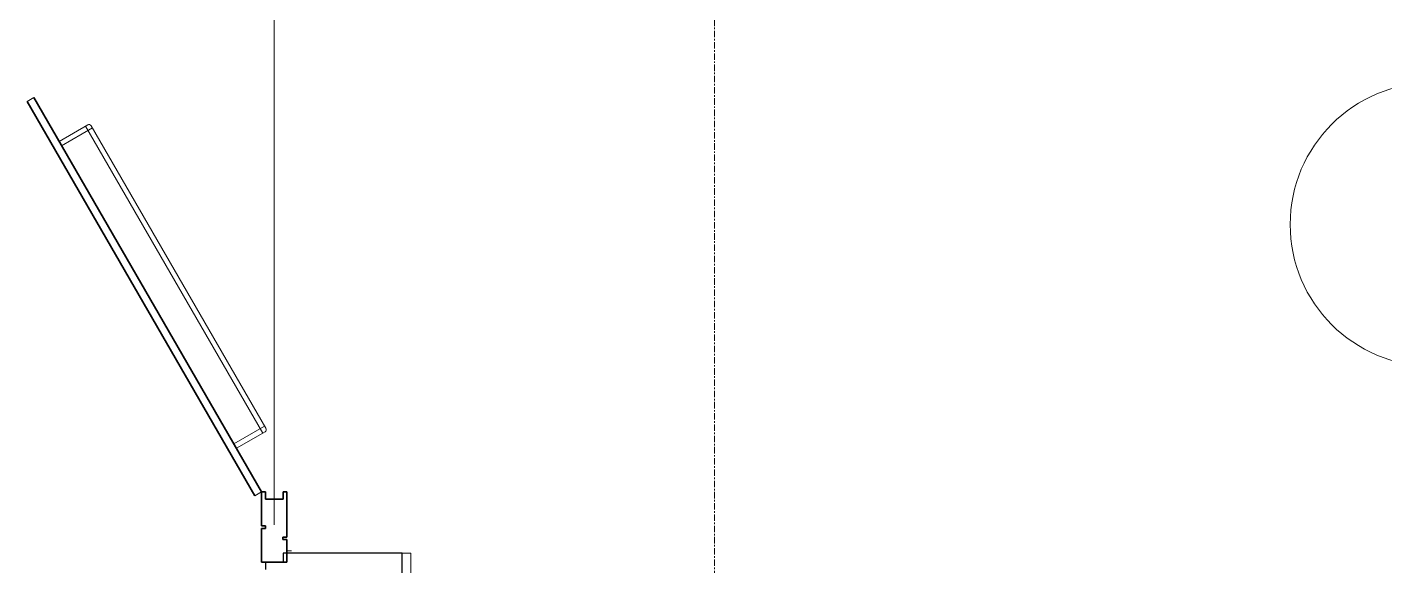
# Model space of a CAD drawing. Header units: millimetres. Extents: x -4948 to 42228, y -4856 to 69378.
# Drawn here: x -1624 to 1058, y 27392 to 28457 of the extents above; entities that cross this region are included whole.
import ezdxf

# ---------------------------------------------------------------- set-up
doc = ezdxf.new("R2010")
doc.units = ezdxf.units.MM
doc.linetypes.add('Линия сетки', pattern=[22.225, 12.7, -3.175, 3.175, -3.175])
for name, color, linetype, lineweight in [('A-AREA-IDEN', 2, 'Continuous', 30), ('A-DETL-THIN', 151, 'Continuous', 13), ('A-FLOR', 192, 'Continuous', 13), ('A-GLAZ-CURT', 52, 'Continuous', 9), ('A-GLAZ-CWMG', 51, 'Continuous', 9), ('S-GRID', 1, 'Continuous', 30)]:
    doc.layers.add(name, color=color, linetype=linetype, lineweight=lineweight)

# ---------------------------------------------------------------- blocks, each defined once
blk = doc.blocks.new('27ELB-RD-AR-0000-BIM_rvt-1-1 этаж отм_ _0_000 лотки')
at = {"layer": 'A-AREA-IDEN', "color": 252, "lineweight": 9}
blk.add_arc((1150.8, 28066.7), 280, 90, 270, dxfattribs=at)
at = {"layer": 'A-DETL-THIN', "color": 252, "lineweight": 9}
blk.add_line((-1135.8, 29413.1), (-1135.8, 27473.1), dxfattribs=at)
at = {"layer": 'A-FLOR', "color": 252, "lineweight": 9}
for p, q in [((-1110.7, 27422.1), (-1101.3, 27422.1)), ((-883.2, 27417.1), (-866.1, 27417.1)), ((-866.1, 27417.1), (-866.1, 27274.2))]:
    blk.add_line(p, q, dxfattribs=at)
at = {"layer": 'A-GLAZ-CURT', "color": 252}
for p, q in [((-1610.7, 28317.5), (-1623.7, 28310)), ((-1504.1, 28263.6), (-1560.7, 28230.9)), ((-1494.8, 28257.4), (-1555.7, 28222.3)), ((-1508.4, 28261.1), (-1158.3, 27654.6)), ((-1497.3, 28261.7), (-1152.1, 27663.9)), ((-1154.6, 27668.2), (-1215.5, 27633.1)), ((-1153.9, 27657.1), (-1210.5, 27624.4)), ((-1160.7, 27538.1), (-1173.7, 27530.6))]:
    blk.add_line(p, q, dxfattribs=at)
at = {"layer": 'A-GLAZ-CURT', "color": 252, "lineweight": 35}
for p, q in [((-1160.7, 27538.1), (-1610.7, 28317.5)), ((-1173.7, 27530.6), (-1623.7, 28310)), ((-1153.2, 27538.1), (-1160.7, 27538.1)), ((-1160.7, 27538.1), (-1160.7, 27471.1)), ((-1153.2, 27524.1), (-1153.2, 27538.1)), ((-1110.7, 27538.1), (-1118.2, 27538.1)), ((-1118.2, 27538.1), (-1118.2, 27524.1)), ((-1110.7, 27449.1), (-1110.7, 27538.1)), ((-1118.2, 27524.1), (-1153.2, 27524.1)), ((-1160.7, 27471.1), (-1152.7, 27471.1)), ((-1160.7, 27466.1), (-1160.7, 27399.1)), ((-1152.7, 27466.1), (-1160.7, 27466.1)), ((-1152.7, 27471.1), (-1152.7, 27466.1)), ((-1118.7, 27444.1), (-1118.7, 27449.1)), ((-1118.7, 27449.1), (-1110.7, 27449.1)), ((-1110.7, 27444.1), (-1118.7, 27444.1)), ((-1110.7, 27399.1), (-1110.7, 27444.1)), ((-1160.7, 27399.1), (-1110.7, 27399.1))]:
    blk.add_line(p, q, dxfattribs=at)
at = {"layer": 'A-GLAZ-CURT', "color": 252}
for centre, start, end in [((-1501.6, 28259.2), 30, 120), ((-1156.4, 27661.4), 300, 30)]:
    blk.add_arc(centre, 5, start, end, dxfattribs=at)
at = {"layer": 'A-GLAZ-CWMG', "color": 252, "lineweight": 25, "extrusion": (0, 0, -1)}
for p, q in [((-883.2, 27417.1), (-1118.2, 27417.1)), ((-1118.2, 27417.1), (-1118.2, 27399.1)), ((-883.2, 27367.1), (-883.2, 27417.1)), ((-1118.2, 27399.1), (-1153.2, 27399.1)), ((-1153.2, 27399.1), (-1153.2, 27385.1))]:
    blk.add_line(p, q, dxfattribs=at)
blk = doc.blocks.new('27ELB-RD-KR2-0000-BIM_rvt-1-1 этаж отм_ _0_000 лотки')
at = {"layer": 'S-GRID', "color": 252, "linetype": 'Линия сетки', "lineweight": 9}
blk.add_line((-266.1, -4856.4), (-266.1, 68377.9), dxfattribs=at)

msp = doc.modelspace()

# ---------------------------------------------------------------- block references
at = {"lineweight": 5}
for name in ['27ELB-RD-KR2-0000-BIM_rvt-1-1 этаж отм_ _0_000 лотки', '27ELB-RD-AR-0000-BIM_rvt-1-1 этаж отм_ _0_000 лотки']:
    msp.add_blockref(name, (0, 0), dxfattribs=at)

doc.saveas('drawing.dxf')
